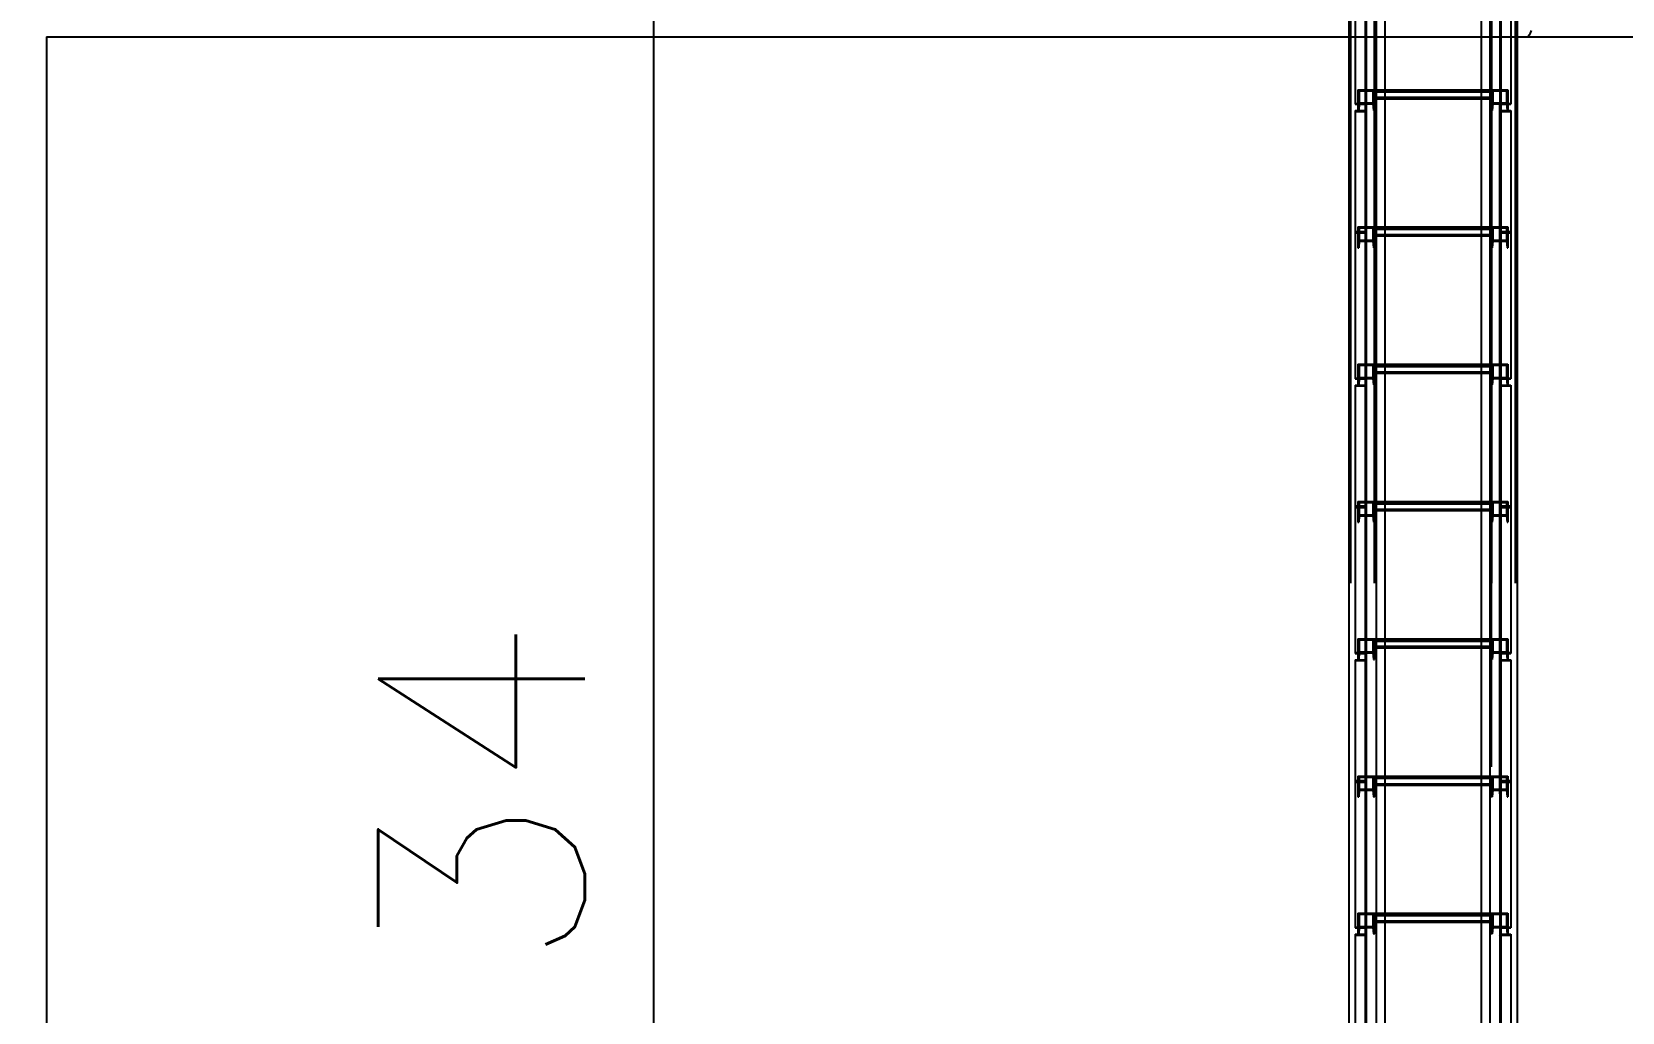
# Model space of a CAD drawing. Header units: millimetres. Extents: x 150209.93 to 150215.05, y 136675.65 to 136679.93.
# Drawn here: x 150213.9635 to 150214.1946, y 136676.9751 to 136677.1175 of the extents above; entities that cross this region are included whole.
import ezdxf

# ---------------------------------------------------------------- set-up
doc = ezdxf.new("R2010")
doc.units = ezdxf.units.MM
doc.header["$LTSCALE"] = 0.25
for name, pattern in [('XKITLINE00', [0]), ('XKITLINE02', [4, 2, -2]), ('XKITLINE03', [6, 3, -1, 1, -1])]:
    doc.linetypes.add(name, pattern=pattern)
doc.styles.add('ROMANS', font='romans.shx')
doc.dimstyles.new('MD300', dxfattribs={"dimtxt": 2.5, "dimasz": 2.5, "dimexe": 1, "dimexo": 1, "dimgap": 0.5, "dimtad": 1, "dimdec": 1, "dimlfac": 50, "dimrnd": 0.5, "dimdsep": 46, "dimtxsty": 'ROMANS', "dimcen": 1, "dimclrd": 146, "dimclre": 146, "dimclrt": 30, "dimadec": 1, "dimazin": 2, "dimtfac": 1, "dimtdec": 1, "dimtmove": 0, "dimatfit": 1, "dimfxl": 1, "dimtolj": 1, "dimtzin": 0, "dimlwd": -1, "dimlwe": -1, "dimarcsym": 0})

# ---------------------------------------------------------------- blocks, each defined once
blk = doc.blocks.new('çatıı')
at = {"color": 116, "linetype": 'XKITLINE02', "true_color": 0x136734}
for p, q in [((26132.5, 7534), (26132.5, 5889.3)), ((26133.1, 7533.5), (26133.1, 5888.5)), ((26150.3, 7533.5), (26150.3, 5888.5)), ((26150.4, 7540.3), (26150.4, 5898.6)), ((26150.8, 7534), (26150.8, 5889.3)), ((26151.2, 7540.2), (26151.2, 5898.7)), ((26151.7, 7534), (26151.7, 5888.4)), ((26234.5, 7540.2), (26234.5, 5898.7)), ((26234.9, 7534), (26234.9, 5889.3)), ((26235.4, 7540.3), (26235.4, 5898.6)), ((26235.4, 7533.5), (26235.4, 5888.5)), ((26252.7, 7533.5), (26252.7, 5888.5)), ((26253.2, 7534), (26253.2, 5889.3)), ((26254.1, 7534), (26254.1, 5930.4)), ((26136.4, 7487.6), (26136.4, 7381.2)), ((26143.6, 7487), (26143.6, 7376.4)), ((26144.4, 7487.6), (26144.4, 7376.4)), ((26241.4, 7487.6), (26241.4, 7376.4)), ((26242.2, 7487), (26242.2, 7376.4)), ((26249.4, 7487.6), (26249.4, 7381.2)), ((26227.9, 7479.9), (26227.9, 5900.2)), ((26234.1, 7478.5), (26234.1, 7430)), ((26131.7, 7470.6), (26131.7, 7430)), ((26151.7, 7470.6), (26151.7, 7430)), ((26157.9, 7470.6), (26157.9, 5900.2)), ((26254.1, 7473.8), (26254.1, 7430)), ((26157.9, 7430.3), (26157.9, 7430)), ((26227.9, 7430.3), (26227.9, 7430)), ((26138.4, 7391.7), (26138.4, 7382.2)), ((26138.4, 7391.7), (26138.4, 7386.2)), ((26138.4, 7391.7), (26150.4, 7391.7)), ((26138.4, 7386.2), (26138.4, 7376.7)), ((26138.4, 7386.2), (26139.1, 7386.2)), ((26138.4, 7382.2), (26138.4, 7376.7)), ((26138.4, 7382.2), (26150.4, 7382.2)), ((26139.4, 7391), (26139.1, 7386.2)), ((26139.1, 7386.2), (26139.1, 7376.7)), ((26139.4, 7391), (26139.4, 7381.5)), ((26139.4, 7391), (26149.3, 7391)), ((26143.6, 7382.2), (26143.6, 7288.9)), ((26143.6, 7382.2), (26144.4, 7382.2)), ((26144.4, 7382.2), (26144.4, 7288.3)), ((26149.3, 7391), (26149.3, 7381.5)), ((26149.3, 7391), (26149.7, 7386.2)), ((26149.7, 7386.2), (26149.7, 7376.7)), ((26149.7, 7386.2), (26150.4, 7386.2)), ((26150.4, 7391.7), (26150.4, 7382.2)), ((26150.4, 7391.7), (26150.4, 7386.2)), ((26150.4, 7391.7), (26157.9, 7391.7)), ((26150.4, 7391.7), (26150.4, 7385.2)), ((26150.4, 7390.9), (26235.4, 7390.9)), ((26150.4, 7390.7), (26157.9, 7390.7)), ((26150.4, 7390.1), (26235.4, 7390.1)), ((26150.4, 7386.2), (26150.4, 7376.7)), ((26150.4, 7386.2), (26235.4, 7386.2)), ((26150.4, 7386.2), (26235.4, 7386.2)), ((26150.4, 7385.3), (26235.4, 7385.3)), ((26150.4, 7385.2), (26157.9, 7385.2)), ((26150.4, 7382.2), (26150.4, 7376.7)), ((26227.9, 7391.7), (26235.4, 7391.7)), ((26227.9, 7390.7), (26235.4, 7390.7)), ((26227.9, 7385.2), (26235.4, 7385.2)), ((26235.4, 7391.7), (26235.4, 7376.7)), ((26235.4, 7391.7), (26247.4, 7391.7)), ((26235.4, 7391.7), (26235.4, 7385.2)), ((26235.4, 7386.2), (26236, 7386.2)), ((26235.4, 7382.2), (26247.4, 7382.2)), ((26236.4, 7391), (26236, 7386.2)), ((26236, 7386.2), (26236, 7376.7)), ((26236.4, 7391), (26246.3, 7391)), ((26236.4, 7391), (26236.4, 7381.5)), ((26241.4, 7382.2), (26241.4, 7375.9)), ((26241.4, 7382.2), (26242.2, 7382.2)), ((26241.4, 7382.2), (26241.4, 7288.3)), ((26242.2, 7382.2), (26242.2, 7376.6)), ((26242.2, 7382.2), (26242.2, 7288.9)), ((26246.3, 7391), (26246.7, 7386.2)), ((26246.3, 7391), (26246.3, 7381.5)), ((26246.7, 7386.2), (26247.4, 7386.2)), ((26246.7, 7386.2), (26246.7, 7376.7)), ((26247.4, 7391.7), (26247.4, 7376.7)), ((26136.4, 7381.7), (26144.4, 7381.7)), ((26136.4, 7381.2), (26143.6, 7381.2)), ((26136.4, 7376.6), (26136.4, 7288.3)), ((26136.4, 7376.6), (26143.6, 7376.6)), ((26136.4, 7375.9), (26144.4, 7375.9)), ((26138.4, 7376.7), (26139.1, 7376.7)), ((26139.4, 7381.5), (26139.1, 7376.7)), ((26139.4, 7381.5), (26149.3, 7381.5)), ((26143.6, 7376.4), (26144.4, 7376.4)), ((26149.3, 7381.5), (26149.7, 7376.7)), ((26149.7, 7376.7), (26150.4, 7376.7)), ((26235.4, 7376.7), (26236, 7376.7)), ((26236.4, 7381.5), (26236, 7376.7)), ((26236.4, 7381.5), (26246.3, 7381.5)), ((26241.4, 7381.7), (26249.4, 7381.7)), ((26241.4, 7376.4), (26242.2, 7376.4)), ((26241.4, 7375.9), (26249.4, 7375.9)), ((26242.2, 7381.2), (26249.4, 7381.2)), ((26242.2, 7376.6), (26249.4, 7376.6)), ((26246.3, 7381.5), (26246.7, 7376.7)), ((26246.7, 7376.7), (26247.4, 7376.7)), ((26249.4, 7376.6), (26249.4, 7375.9)), ((26249.4, 7376.6), (26249.4, 7288.3)), ((26138.4, 7292.1), (26138.4, 7282.5)), ((26138.4, 7292.1), (26138.4, 7286.6)), ((26138.4, 7292.1), (26150.4, 7292.1)), ((26139.4, 7291.4), (26139.1, 7286.6)), ((26139.4, 7291.4), (26139.4, 7281.8)), ((26139.4, 7291.4), (26149.3, 7291.4)), ((26143.6, 7294.6), (26144.4, 7294.6)), ((26143.6, 7294.6), (26143.6, 7288.9)), ((26144.4, 7294.6), (26144.4, 7288.3)), ((26149.3, 7291.4), (26149.3, 7281.8)), ((26149.3, 7291.4), (26149.7, 7286.6)), ((26150.4, 7292.1), (26150.4, 7282.5)), ((26150.4, 7292.1), (26150.4, 7286.6)), ((26150.4, 7292.1), (26157.9, 7292.1)), ((26150.4, 7292.1), (26150.4, 7285.6)), ((26150.4, 7291.3), (26235.4, 7291.3)), ((26150.4, 7291), (26157.9, 7291)), ((26150.4, 7290.4), (26235.4, 7290.4)), ((26227.9, 7292.1), (26235.4, 7292.1)), ((26227.9, 7291), (26235.4, 7291)), ((26235.4, 7292.1), (26235.4, 7286.6)), ((26235.4, 7292.1), (26247.4, 7292.1)), ((26235.4, 7292.1), (26235.4, 7277)), ((26235.4, 7292.1), (26235.4, 7285.6)), ((26236.4, 7291.4), (26236, 7286.6)), ((26236.4, 7291.4), (26246.3, 7291.4)), ((26236.4, 7291.4), (26236.4, 7281.8)), ((26241.4, 7294.6), (26242.2, 7294.6)), ((26246.3, 7291.4), (26246.7, 7286.6)), ((26246.3, 7291.4), (26246.3, 7281.8)), ((26247.4, 7292.1), (26247.4, 7286.6)), ((26247.4, 7292.1), (26247.4, 7277)), ((26136.4, 7288.9), (26143.6, 7288.9)), ((26136.4, 7288.9), (26136.4, 7288.3)), ((26136.4, 7288.3), (26136.4, 7181.9)), ((26136.4, 7288.3), (26144.4, 7288.3)), ((26136.4, 7288.3), (26144.4, 7288.3)), ((26136.4, 7287.8), (26143.6, 7287.8)), ((26138.4, 7286.6), (26138.4, 7277)), ((26138.4, 7286.6), (26139.1, 7286.6)), ((26138.4, 7282.5), (26138.4, 7277)), ((26138.4, 7282.5), (26150.4, 7282.5)), ((26139.1, 7286.6), (26139.1, 7277)), ((26139.4, 7281.8), (26139.1, 7277)), ((26139.4, 7281.8), (26149.3, 7281.8)), ((26143.6, 7287.8), (26143.6, 7177.1)), ((26143.6, 7283), (26144.4, 7283)), ((26144.4, 7288.3), (26144.4, 7177.1)), ((26149.3, 7281.8), (26149.7, 7277)), ((26149.7, 7286.6), (26149.7, 7277)), ((26149.7, 7286.6), (26150.4, 7286.6)), ((26150.4, 7286.6), (26150.4, 7277)), ((26150.4, 7286.6), (26235.4, 7286.6)), ((26150.4, 7286.5), (26235.4, 7286.5)), ((26150.4, 7285.6), (26235.4, 7285.6)), ((26150.4, 7285.6), (26157.9, 7285.6)), ((26150.4, 7282.5), (26150.4, 7277)), ((26227.9, 7285.6), (26235.4, 7285.6)), ((26235.4, 7286.6), (26236, 7286.6)), ((26235.4, 7282.5), (26247.4, 7282.5)), ((26236, 7286.6), (26236, 7277)), ((26236.4, 7281.8), (26236, 7277)), ((26236.4, 7281.8), (26246.3, 7281.8)), ((26241.4, 7288.3), (26241.4, 7177.1)), ((26241.4, 7288.3), (26249.4, 7288.3)), ((26241.4, 7288.3), (26249.4, 7288.3)), ((26241.4, 7283), (26242.2, 7283)), ((26241.4, 7282.5), (26241.4, 7182.4)), ((26242.2, 7288.9), (26249.4, 7288.9)), ((26242.2, 7287.8), (26242.2, 7281.8)), ((26242.2, 7287.8), (26249.4, 7287.8)), ((26242.2, 7287.8), (26242.2, 7177.1)), ((26246.3, 7281.8), (26246.7, 7277)), ((26246.7, 7286.6), (26247.4, 7286.6)), ((26246.7, 7286.6), (26246.7, 7277)), ((26249.4, 7288.3), (26249.4, 7287.8)), ((26249.4, 7288.3), (26249.4, 7181.9)), ((26138.4, 7277), (26139.1, 7277)), ((26149.7, 7277), (26150.4, 7277)), ((26235.4, 7277), (26236, 7277)), ((26246.7, 7277), (26247.4, 7277)), ((26138.4, 7192.4), (26138.4, 7182.9)), ((26138.4, 7192.4), (26138.4, 7186.9)), ((26138.4, 7192.4), (26150.4, 7192.4)), ((26138.4, 7186.9), (26138.4, 7177.4)), ((26138.4, 7186.9), (26139.1, 7186.9)), ((26139.4, 7191.7), (26139.1, 7186.9)), ((26139.1, 7186.9), (26139.1, 7177.4)), ((26139.4, 7191.7), (26139.4, 7182.2)), ((26139.4, 7191.7), (26149.3, 7191.7)), ((26149.3, 7191.7), (26149.3, 7182.2)), ((26149.3, 7191.7), (26149.7, 7186.9)), ((26149.7, 7186.9), (26149.7, 7177.4)), ((26149.7, 7186.9), (26150.4, 7186.9)), ((26150.4, 7192.4), (26150.4, 7182.9)), ((26150.4, 7192.4), (26150.4, 7186.9)), ((26150.4, 7192.4), (26157.9, 7192.4)), ((26150.4, 7192.4), (26150.4, 7185.9)), ((26150.4, 7191.6), (26235.4, 7191.6)), ((26150.4, 7191.4), (26157.9, 7191.4)), ((26150.4, 7190.8), (26235.4, 7190.8)), ((26150.4, 7186.9), (26150.4, 7177.4)), ((26150.4, 7186.9), (26235.4, 7186.9)), ((26150.4, 7186.9), (26235.4, 7186.9)), ((26150.4, 7186), (26235.4, 7186)), ((26150.4, 7185.9), (26157.9, 7185.9)), ((26227.9, 7192.4), (26235.4, 7192.4)), ((26227.9, 7191.4), (26235.4, 7191.4)), ((26227.9, 7185.9), (26235.4, 7185.9)), ((26235.4, 7192.4), (26235.4, 7185.9)), ((26235.4, 7192.4), (26235.4, 7186.9)), ((26235.4, 7192.4), (26247.4, 7192.4)), ((26235.4, 7192.4), (26235.4, 7182.9)), ((26235.4, 7186.9), (26236, 7186.9)), ((26235.4, 7186.9), (26235.4, 7177.4)), ((26236.4, 7191.7), (26236, 7186.9)), ((26236, 7186.9), (26236, 7177.4)), ((26236.4, 7191.7), (26246.3, 7191.7)), ((26236.4, 7191.7), (26236.4, 7182.2)), ((26246.3, 7191.7), (26246.7, 7186.9)), ((26246.3, 7191.7), (26246.3, 7182.2)), ((26246.7, 7186.9), (26247.4, 7186.9)), ((26246.7, 7186.9), (26246.7, 7177.4)), ((26247.4, 7192.4), (26247.4, 7186.9)), ((26247.4, 7192.4), (26247.4, 7182.4)), ((26247.4, 7186.9), (26247.4, 7177.4)), ((26136.4, 7182.4), (26136.4, 7181.9)), ((26136.4, 7182.4), (26144.4, 7182.4)), ((26136.4, 7181.9), (26143.6, 7181.9)), ((26136.4, 7177.3), (26136.4, 7089)), ((26136.4, 7177.3), (26143.6, 7177.3)), ((26136.4, 7176.7), (26144.4, 7176.7)), ((26138.4, 7182.9), (26138.4, 7177.4)), ((26138.4, 7182.9), (26150.4, 7182.9)), ((26138.4, 7177.4), (26139.1, 7177.4)), ((26139.4, 7182.2), (26139.1, 7177.4)), ((26139.4, 7182.2), (26149.3, 7182.2)), ((26143.6, 7182.9), (26143.6, 7089.7)), ((26143.6, 7182.9), (26144.4, 7182.9)), ((26143.6, 7181.9), (26143.6, 7177.1)), ((26143.6, 7177.1), (26144.4, 7177.1)), ((26144.4, 7182.9), (26144.4, 7089)), ((26144.4, 7182.4), (26144.4, 7177.1)), ((26149.3, 7182.2), (26149.7, 7177.4)), ((26149.7, 7177.4), (26150.4, 7177.4)), ((26150.4, 7182.9), (26150.4, 7177.4)), ((26235.4, 7182.9), (26235.4, 7177.4)), ((26235.4, 7182.9), (26247.4, 7182.9)), ((26235.4, 7177.4), (26236, 7177.4)), ((26236.4, 7182.2), (26236, 7177.4)), ((26236.4, 7182.2), (26246.3, 7182.2)), ((26241.4, 7182.9), (26241.4, 7176.7)), ((26241.4, 7182.9), (26242.2, 7182.9)), ((26241.4, 7182.9), (26241.4, 7089)), ((26241.4, 7182.4), (26249.4, 7182.4)), ((26241.4, 7177.1), (26242.2, 7177.1)), ((26241.4, 7176.7), (26249.4, 7176.7)), ((26242.2, 7182.9), (26242.2, 7177.3)), ((26242.2, 7182.9), (26242.2, 7089.7)), ((26242.2, 7181.9), (26249.4, 7181.9)), ((26242.2, 7177.3), (26249.4, 7177.3)), ((26246.3, 7182.2), (26246.7, 7177.4)), ((26246.7, 7177.4), (26247.4, 7177.4)), ((26247.4, 7182.4), (26247.4, 7177.4)), ((26249.4, 7177.3), (26249.4, 7176.7)), ((26249.4, 7177.3), (26249.4, 7089)), ((26143.6, 7095.3), (26144.4, 7095.3)), ((26143.6, 7095.3), (26143.6, 7089.7)), ((26144.4, 7095.3), (26144.4, 7089)), ((26241.4, 7095.3), (26242.2, 7095.3)), ((26136.4, 7089.7), (26143.6, 7089.7)), ((26136.4, 7089.7), (26136.4, 7089)), ((26136.4, 7089), (26144.4, 7089)), ((26136.4, 7089), (26136.4, 6982.6)), ((26136.4, 7089), (26144.4, 7089)), ((26136.4, 7088.5), (26143.6, 7088.5)), ((26138.4, 7092.8), (26138.4, 7083.2)), ((26138.4, 7092.8), (26138.4, 7087.3)), ((26138.4, 7092.8), (26150.4, 7092.8)), ((26138.4, 7087.3), (26138.4, 7077.8)), ((26138.4, 7087.3), (26139.1, 7087.3)), ((26138.4, 7083.2), (26138.4, 7077.8)), ((26138.4, 7083.2), (26150.4, 7083.2)), ((26139.4, 7092.1), (26139.1, 7087.3)), ((26139.1, 7087.3), (26139.1, 7077.8)), ((26139.4, 7082.5), (26139.1, 7077.8)), ((26139.4, 7092.1), (26139.4, 7082.5)), ((26139.4, 7092.1), (26149.3, 7092.1)), ((26139.4, 7082.5), (26149.3, 7082.5)), ((26143.6, 7088.5), (26143.6, 6977.9)), ((26143.6, 7083.7), (26144.4, 7083.7)), ((26144.4, 7089), (26144.4, 6977.9)), ((26149.3, 7092.1), (26149.3, 7082.5)), ((26149.3, 7092.1), (26149.7, 7087.3)), ((26149.3, 7082.5), (26149.7, 7077.8)), ((26149.7, 7087.3), (26149.7, 7077.8)), ((26149.7, 7087.3), (26150.4, 7087.3)), ((26150.4, 7092.8), (26150.4, 7083.2)), ((26150.4, 7092.8), (26150.4, 7087.3)), ((26150.4, 7092.8), (26157.9, 7092.8)), ((26150.4, 7092.8), (26150.4, 7086.3)), ((26150.4, 7092), (26235.4, 7092)), ((26150.4, 7091.8), (26157.9, 7091.8)), ((26150.4, 7091.2), (26235.4, 7091.2)), ((26150.4, 7087.3), (26150.4, 7077.8)), ((26150.4, 7087.3), (26235.4, 7087.3)), ((26150.4, 7087.3), (26235.4, 7087.3)), ((26150.4, 7086.3), (26235.4, 7086.3)), ((26150.4, 7086.3), (26157.9, 7086.3)), ((26150.4, 7083.2), (26150.4, 7077.8)), ((26227.9, 7092.8), (26235.4, 7092.8)), ((26227.9, 7091.8), (26235.4, 7091.8)), ((26227.9, 7086.3), (26235.4, 7086.3)), ((26235.4, 7092.8), (26235.4, 7086.3)), ((26235.4, 7092.8), (26235.4, 7077.8)), ((26235.4, 7092.8), (26247.4, 7092.8)), ((26235.4, 7087.3), (26236, 7087.3)), ((26235.4, 7083.2), (26247.4, 7083.2)), ((26236.4, 7092.1), (26236, 7087.3)), ((26236, 7087.3), (26236, 7077.8)), ((26236.4, 7082.5), (26236, 7077.8)), ((26236.4, 7092.1), (26246.3, 7092.1)), ((26236.4, 7092.1), (26236.4, 7082.5)), ((26236.4, 7082.5), (26246.3, 7082.5)), ((26241.4, 7089), (26241.4, 6977.9)), ((26241.4, 7089), (26249.4, 7089)), ((26241.4, 7089), (26249.4, 7089)), ((26241.4, 7083.7), (26242.2, 7083.7)), ((26241.4, 7083.2), (26241.4, 6983.2)), ((26242.2, 7089.7), (26249.4, 7089.7)), ((26242.2, 7088.5), (26242.2, 7082.5)), ((26242.2, 7088.5), (26249.4, 7088.5)), ((26242.2, 7088.5), (26242.2, 6977.9)), ((26246.3, 7092.1), (26246.7, 7087.3)), ((26246.3, 7092.1), (26246.3, 7082.5)), ((26246.3, 7082.5), (26246.7, 7077.8)), ((26246.7, 7087.3), (26247.4, 7087.3)), ((26246.7, 7087.3), (26246.7, 7077.8)), ((26247.4, 7092.8), (26247.4, 7077.8)), ((26249.4, 7089), (26249.4, 7088.5)), ((26249.4, 7089), (26249.4, 6982.6)), ((26138.4, 7077.8), (26139.1, 7077.8)), ((26149.7, 7077.8), (26150.4, 7077.8)), ((26235.4, 7077.8), (26236, 7077.8)), ((26246.7, 7077.8), (26247.4, 7077.8)), ((26138.4, 6993.2), (26138.4, 6983.6)), ((26138.4, 6993.2), (26138.4, 6987.7)), ((26138.4, 6993.2), (26150.4, 6993.2)), ((26139.4, 6992.5), (26139.1, 6987.7)), ((26139.4, 6992.5), (26139.4, 6982.9)), ((26139.4, 6992.5), (26149.3, 6992.5)), ((26149.3, 6992.5), (26149.3, 6982.9)), ((26149.3, 6992.5), (26149.7, 6987.7)), ((26150.4, 6993.2), (26150.4, 6983.6)), ((26150.4, 6993.2), (26150.4, 6987.7)), ((26150.4, 6993.2), (26157.9, 6993.2)), ((26150.4, 6993.2), (26150.4, 6986.7)), ((26150.4, 6992.4), (26235.4, 6992.4)), ((26150.4, 6992.1), (26157.9, 6992.1)), ((26150.4, 6991.5), (26235.4, 6991.5)), ((26227.9, 6993.2), (26235.4, 6993.2)), ((26227.9, 6992.1), (26235.4, 6992.1)), ((26235.4, 6993.2), (26235.4, 6987.7)), ((26235.4, 6993.2), (26247.4, 6993.2)), ((26235.4, 6993.2), (26235.4, 6983.6)), ((26235.4, 6993.2), (26235.4, 6986.7)), ((26236.4, 6992.5), (26236, 6987.7)), ((26236.4, 6992.5), (26246.3, 6992.5)), ((26236.4, 6992.5), (26236.4, 6982.9)), ((26246.3, 6992.5), (26246.7, 6987.7)), ((26246.3, 6992.5), (26246.3, 6982.9)), ((26247.4, 6993.2), (26247.4, 6987.7)), ((26247.4, 6993.2), (26247.4, 6983.2)), ((26136.4, 6983.2), (26144.4, 6983.2)), ((26136.4, 6982.6), (26143.6, 6982.6)), ((26136.4, 6978), (26136.4, 6889.8)), ((26136.4, 6978), (26143.6, 6978)), ((26138.4, 6987.7), (26138.4, 6978.1)), ((26138.4, 6987.7), (26139.1, 6987.7)), ((26138.4, 6983.6), (26138.4, 6978.1)), ((26138.4, 6983.6), (26150.4, 6983.6)), ((26138.4, 6978.1), (26139.1, 6978.1)), ((26139.1, 6987.7), (26139.1, 6978.1)), ((26139.4, 6982.9), (26139.1, 6978.1)), ((26139.4, 6982.9), (26149.3, 6982.9)), ((26143.6, 6983.7), (26143.6, 6890.4)), ((26143.6, 6983.7), (26144.4, 6983.7)), ((26143.6, 6977.9), (26144.4, 6977.9)), ((26144.4, 6983.7), (26144.4, 6889.8)), ((26149.3, 6982.9), (26149.7, 6978.1)), ((26149.7, 6987.7), (26149.7, 6978.1)), ((26149.7, 6987.7), (26150.4, 6987.7)), ((26149.7, 6978.1), (26150.4, 6978.1)), ((26150.4, 6987.7), (26150.4, 6978.1)), ((26150.4, 6987.7), (26235.4, 6987.7)), ((26150.4, 6987.6), (26235.4, 6987.6)), ((26150.4, 6986.7), (26235.4, 6986.7)), ((26150.4, 6986.7), (26157.9, 6986.7)), ((26150.4, 6983.6), (26150.4, 6978.1)), ((26227.9, 6986.7), (26235.4, 6986.7)), ((26235.4, 6987.7), (26236, 6987.7)), ((26235.4, 6987.7), (26235.4, 6978.1)), ((26235.4, 6983.6), (26235.4, 6978.1)), ((26235.4, 6983.6), (26247.4, 6983.6)), ((26235.4, 6978.1), (26236, 6978.1)), ((26236, 6987.7), (26236, 6978.1)), ((26236.4, 6982.9), (26236, 6978.1)), ((26236.4, 6982.9), (26246.3, 6982.9)), ((26241.4, 6983.7), (26241.4, 6977.4)), ((26241.4, 6983.7), (26242.2, 6983.7)), ((26241.4, 6983.7), (26241.4, 6889.8)), ((26241.4, 6983.2), (26249.4, 6983.2)), ((26241.4, 6977.9), (26242.2, 6977.9)), ((26242.2, 6983.7), (26242.2, 6978)), ((26242.2, 6983.7), (26242.2, 6890.4)), ((26242.2, 6982.6), (26249.4, 6982.6)), ((26242.2, 6978), (26249.4, 6978)), ((26246.3, 6982.9), (26246.7, 6978.1)), ((26246.7, 6987.7), (26247.4, 6987.7)), ((26246.7, 6987.7), (26246.7, 6978.1)), ((26246.7, 6978.1), (26247.4, 6978.1)), ((26247.4, 6987.7), (26247.4, 6978.1)), ((26247.4, 6983.2), (26247.4, 6978.1)), ((26249.4, 6978), (26249.4, 6977.4)), ((26249.4, 6978), (26249.4, 6889.8)), ((26136.4, 6977.4), (26144.4, 6977.4)), ((26241.4, 6977.4), (26249.4, 6977.4)), ((26136.4, 6890.4), (26143.6, 6890.4)), ((26136.4, 6890.4), (26136.4, 6889.8)), ((26136.4, 6889.8), (26144.4, 6889.8)), ((26136.4, 6889.8), (26136.4, 6783.4)), ((26136.4, 6889.8), (26144.4, 6889.8)), ((26136.4, 6889.2), (26143.6, 6889.2)), ((26138.4, 6893.5), (26138.4, 6884)), ((26138.4, 6893.5), (26138.4, 6888)), ((26138.4, 6893.5), (26150.4, 6893.5)), ((26138.4, 6888), (26138.4, 6878.5)), ((26138.4, 6888), (26139.1, 6888)), ((26139.4, 6892.8), (26139.1, 6888)), ((26139.1, 6888), (26139.1, 6878.5)), ((26139.4, 6892.8), (26139.4, 6883.3)), ((26139.4, 6892.8), (26149.3, 6892.8)), ((26143.6, 6896), (26144.4, 6896)), ((26143.6, 6896), (26143.6, 6890.4)), ((26143.6, 6889.2), (26143.6, 6778.6)), ((26144.4, 6896), (26144.4, 6889.8)), ((26144.4, 6889.8), (26144.4, 6778.6)), ((26149.3, 6892.8), (26149.3, 6883.3)), ((26149.3, 6892.8), (26149.7, 6888)), ((26149.7, 6888), (26149.7, 6878.5)), ((26149.7, 6888), (26150.4, 6888)), ((26150.4, 6893.5), (26150.4, 6884)), ((26150.4, 6893.5), (26150.4, 6888)), ((26150.4, 6893.5), (26157.9, 6893.5)), ((26150.4, 6893.5), (26150.4, 6887)), ((26150.4, 6892.7), (26235.4, 6892.7)), ((26150.4, 6892.5), (26157.9, 6892.5)), ((26150.4, 6891.9), (26235.4, 6891.9)), ((26150.4, 6888), (26150.4, 6878.5)), ((26150.4, 6888), (26235.4, 6888)), ((26150.4, 6888), (26235.4, 6888)), ((26150.4, 6887.1), (26235.4, 6887.1)), ((26150.4, 6887), (26157.9, 6887)), ((26227.9, 6893.5), (26235.4, 6893.5)), ((26227.9, 6892.5), (26235.4, 6892.5)), ((26227.9, 6887), (26235.4, 6887)), ((26235.4, 6893.5), (26235.4, 6878.5)), ((26235.4, 6893.5), (26247.4, 6893.5)), ((26235.4, 6893.5), (26235.4, 6887)), ((26235.4, 6888), (26236, 6888)), ((26236.4, 6892.8), (26236, 6888)), ((26236, 6888), (26236, 6878.5)), ((26236.4, 6892.8), (26246.3, 6892.8)), ((26236.4, 6892.8), (26236.4, 6883.3)), ((26241.4, 6896), (26242.2, 6896)), ((26241.4, 6889.8), (26249.4, 6889.8)), ((26241.4, 6889.8), (26241.4, 6778.6)), ((26241.4, 6889.8), (26249.4, 6889.8)), ((26242.2, 6890.4), (26249.4, 6890.4)), ((26242.2, 6889.2), (26242.2, 6883.3)), ((26242.2, 6889.2), (26249.4, 6889.2)), ((26242.2, 6889.2), (26242.2, 6778.6)), ((26246.3, 6892.8), (26246.7, 6888)), ((26246.3, 6892.8), (26246.3, 6883.3)), ((26246.7, 6888), (26247.4, 6888)), ((26246.7, 6888), (26246.7, 6878.5)), ((26247.4, 6893.5), (26247.4, 6878.5)), ((26249.4, 6889.8), (26249.4, 6889.2)), ((26249.4, 6889.8), (26249.4, 6783.4)), ((26138.4, 6884), (26138.4, 6878.5)), ((26138.4, 6884), (26150.4, 6884)), ((26138.4, 6878.5), (26139.1, 6878.5)), ((26139.4, 6883.3), (26139.1, 6878.5)), ((26139.4, 6883.3), (26149.3, 6883.3)), ((26143.6, 6884.4), (26144.4, 6884.4)), ((26149.3, 6883.3), (26149.7, 6878.5)), ((26149.7, 6878.5), (26150.4, 6878.5)), ((26150.4, 6884), (26150.4, 6878.5)), ((26235.4, 6884), (26247.4, 6884)), ((26235.4, 6878.5), (26236, 6878.5)), ((26236.4, 6883.3), (26236, 6878.5)), ((26236.4, 6883.3), (26246.3, 6883.3)), ((26241.4, 6884.4), (26242.2, 6884.4)), ((26241.4, 6884), (26241.4, 6783.9)), ((26246.3, 6883.3), (26246.7, 6878.5)), ((26246.7, 6878.5), (26247.4, 6878.5)), ((26138.4, 6793.9), (26138.4, 6784.3)), ((26138.4, 6793.9), (26138.4, 6788.4)), ((26138.4, 6793.9), (26150.4, 6793.9)), ((26139.4, 6793.2), (26139.1, 6788.4)), ((26139.4, 6793.2), (26139.4, 6783.6)), ((26139.4, 6793.2), (26149.3, 6793.2)), ((26149.3, 6793.2), (26149.3, 6783.6)), ((26149.3, 6793.2), (26149.7, 6788.4)), ((26150.4, 6793.9), (26157.9, 6793.9)), ((26150.4, 6793.9), (26150.4, 6787.4)), ((26150.4, 6793.9), (26150.4, 6784.3)), ((26150.4, 6793.9), (26150.4, 6788.4)), ((26150.4, 6793.1), (26235.4, 6793.1)), ((26150.4, 6792.9), (26157.9, 6792.9)), ((26227.9, 6793.9), (26235.4, 6793.9)), ((26227.9, 6792.9), (26235.4, 6792.9)), ((26235.4, 6793.9), (26235.4, 6788.4)), ((26235.4, 6793.9), (26247.4, 6793.9)), ((26235.4, 6793.9), (26235.4, 6784.3)), ((26235.4, 6793.9), (26235.4, 6787.4)), ((26236.4, 6793.2), (26236, 6788.4)), ((26236.4, 6793.2), (26246.3, 6793.2)), ((26236.4, 6793.2), (26236.4, 6783.6)), ((26246.3, 6793.2), (26246.7, 6788.4)), ((26246.3, 6793.2), (26246.3, 6783.6)), ((26247.4, 6793.9), (26247.4, 6788.4)), ((26247.4, 6793.9), (26247.4, 6783.9)), ((26136.4, 6783.9), (26136.4, 6783.4)), ((26136.4, 6783.9), (26144.4, 6783.9)), ((26136.4, 6783.4), (26143.6, 6783.4)), ((26138.4, 6788.4), (26138.4, 6778.9)), ((26138.4, 6788.4), (26139.1, 6788.4)), ((26138.4, 6784.3), (26138.4, 6778.9)), ((26138.4, 6784.3), (26150.4, 6784.3)), ((26139.1, 6788.4), (26139.1, 6778.9)), ((26139.4, 6783.6), (26139.1, 6778.9)), ((26139.4, 6783.6), (26149.3, 6783.6)), ((26143.6, 6784.4), (26143.6, 6691.1)), ((26143.6, 6784.4), (26144.4, 6784.4)), ((26143.6, 6783.4), (26143.6, 6778.6)), ((26144.4, 6784.4), (26144.4, 6690.5)), ((26144.4, 6783.9), (26144.4, 6778.6)), ((26149.3, 6783.6), (26149.7, 6778.9)), ((26149.7, 6788.4), (26149.7, 6778.9)), ((26149.7, 6788.4), (26150.4, 6788.4)), ((26150.4, 6792.3), (26235.4, 6792.3)), ((26150.4, 6788.4), (26235.4, 6788.4)), ((26150.4, 6788.4), (26150.4, 6778.9)), ((26150.4, 6788.3), (26235.4, 6788.3)), ((26150.4, 6787.4), (26235.4, 6787.4)), ((26150.4, 6787.4), (26157.9, 6787.4)), ((26150.4, 6784.3), (26150.4, 6778.9)), ((26227.9, 6787.4), (26235.4, 6787.4)), ((26235.4, 6788.4), (26236, 6788.4)), ((26235.4, 6788.4), (26235.4, 6778.9)), ((26235.4, 6784.3), (26235.4, 6778.9)), ((26235.4, 6784.3), (26247.4, 6784.3)), ((26236, 6788.4), (26236, 6778.9)), ((26236.4, 6783.6), (26236, 6778.9)), ((26236.4, 6783.6), (26246.3, 6783.6)), ((26241.4, 6784.4), (26241.4, 6778.1)), ((26241.4, 6784.4), (26242.2, 6784.4)), ((26241.4, 6784.4), (26241.4, 6690.5)), ((26241.4, 6783.9), (26249.4, 6783.9)), ((26242.2, 6784.4), (26242.2, 6778.7)), ((26242.2, 6784.4), (26242.2, 6691.1)), ((26242.2, 6783.4), (26249.4, 6783.4)), ((26246.3, 6783.6), (26246.7, 6778.9)), ((26246.7, 6788.4), (26247.4, 6788.4)), ((26246.7, 6788.4), (26246.7, 6778.9)), ((26247.4, 6788.4), (26247.4, 6778.9)), ((26247.4, 6783.9), (26247.4, 6778.9)), ((26136.4, 6778.7), (26136.4, 6690.5)), ((26136.4, 6778.7), (26143.6, 6778.7)), ((26136.4, 6778.1), (26144.4, 6778.1)), ((26138.4, 6778.9), (26139.1, 6778.9)), ((26143.6, 6778.6), (26144.4, 6778.6)), ((26149.7, 6778.9), (26150.4, 6778.9)), ((26235.4, 6778.9), (26236, 6778.9)), ((26241.4, 6778.6), (26242.2, 6778.6)), ((26241.4, 6778.1), (26249.4, 6778.1)), ((26242.2, 6778.7), (26249.4, 6778.7)), ((26246.7, 6778.9), (26247.4, 6778.9)), ((26249.4, 6778.7), (26249.4, 6778.1)), ((26249.4, 6778.7), (26249.4, 6690.5))]:
    blk.add_line(p, q, dxfattribs=at)
at = {"color": 1, "linetype": 'XKITLINE03'}
for p, q in [((26144.4, 5880.8), (26144.4, 7537.7)), ((26150.4, 7540.3), (26150.4, 5900.3)), ((26235.4, 5900.3), (26235.4, 7540.3)), ((26241.4, 5880.8), (26241.4, 7537.7)), ((26144.4, 7381.7), (26144.4, 7487.6)), ((26241.4, 7487.6), (26241.4, 7381.7)), ((26150.4, 7382.2), (26150.4, 7391.7)), ((26235.4, 7390.7), (26150.4, 7390.7)), ((26235.4, 7391.7), (26235.4, 7382.2)), ((26144.4, 7288.3), (26144.4, 7375.9)), ((26241.4, 7375.9), (26241.4, 7288.3)), ((26150.4, 7282.5), (26150.4, 7292.1)), ((26235.4, 7291), (26150.4, 7291)), ((26235.4, 7292.1), (26235.4, 7282.5)), ((26144.4, 7182.4), (26144.4, 7288.3)), ((26241.4, 7288.3), (26241.4, 7182.4)), ((26150.4, 7182.9), (26150.4, 7192.4)), ((26235.4, 7191.4), (26150.4, 7191.4)), ((26235.4, 7192.4), (26235.4, 7182.9)), ((26144.4, 7089), (26144.4, 7176.7)), ((26241.4, 7176.7), (26241.4, 7089)), ((26144.4, 6983.2), (26144.4, 7089)), ((26150.4, 7083.2), (26150.4, 7092.8)), ((26235.4, 7091.8), (26150.4, 7091.8)), ((26235.4, 7092.8), (26235.4, 7083.2)), ((26241.4, 7089), (26241.4, 6983.2)), ((26150.4, 6983.6), (26150.4, 6993.2)), ((26235.4, 6992.1), (26150.4, 6992.1)), ((26235.4, 6993.2), (26235.4, 6983.6)), ((26144.4, 6889.8), (26144.4, 6977.4)), ((26241.4, 6977.4), (26241.4, 6889.8)), ((26144.4, 6783.9), (26144.4, 6889.8)), ((26150.4, 6884), (26150.4, 6893.5)), ((26235.4, 6892.5), (26150.4, 6892.5)), ((26235.4, 6893.5), (26235.4, 6884)), ((26241.4, 6889.8), (26241.4, 6783.9)), ((26150.4, 6784.3), (26150.4, 6793.9)), ((26235.4, 6792.9), (26150.4, 6792.9)), ((26235.4, 6793.9), (26235.4, 6784.3)), ((26144.4, 6690.5), (26144.4, 6778.1)), ((26241.4, 6778.1), (26241.4, 6690.5))]:
    blk.add_line(p, q, dxfattribs=at)
at = {"color": 8, "linetype": 'XKITLINE00'}
for p, q in [((25185.8, 7430.1), (25185.8, 6010)), ((25185.8, 7430), (26261.4, 7430)), ((26261.4, 7430), (26262.1, 7430.3)), ((26261.4, 7430), (26262.1, 7430.3)), ((26261.4, 7430), (27695.3, 7430)), ((26262.9, 7431.2), (26262.1, 7430.3)), ((26262.9, 7431.2), (26262.1, 7430.3)), ((26263.6, 7432.7), (26262.9, 7431.2)), ((26263.6, 7432.7), (26262.9, 7431.2)), ((26264.2, 7434.7), (26263.6, 7432.7))]:
    blk.add_line(p, q, dxfattribs=at)
at = {"color": 7, "linetype": 'XKITLINE00'}
for p, q in [((26131.7, 7430), (26131.7, 6010.6)), ((26151.7, 7430), (26151.7, 6010.6)), ((26157.9, 7430), (26157.9, 6010.6)), ((26227.9, 7430), (26227.9, 6010.6)), ((26234.1, 7430), (26234.1, 6010.6)), ((26254.1, 7430), (26254.1, 6010.6)), ((26157.9, 7391.7), (26227.9, 7391.7)), ((26157.9, 7390.7), (26227.9, 7390.7)), ((26157.9, 7385.2), (26227.9, 7385.2)), ((26157.9, 7292.1), (26227.9, 7292.1)), ((26157.9, 7291), (26227.9, 7291)), ((26157.9, 7285.6), (26227.9, 7285.6)), ((26157.9, 7192.4), (26227.9, 7192.4)), ((26157.9, 7191.4), (26227.9, 7191.4)), ((26157.9, 7185.9), (26227.9, 7185.9)), ((26157.9, 7092.8), (26227.9, 7092.8)), ((26157.9, 7091.8), (26227.9, 7091.8)), ((26157.9, 7086.3), (26227.9, 7086.3)), ((26157.9, 6993.2), (26227.9, 6993.2)), ((26157.9, 6992.1), (26227.9, 6992.1)), ((26157.9, 6986.7), (26227.9, 6986.7)), ((26157.9, 6893.5), (26227.9, 6893.5)), ((26157.9, 6892.5), (26227.9, 6892.5)), ((26157.9, 6887), (26227.9, 6887)), ((26157.9, 6793.9), (26227.9, 6793.9)), ((26157.9, 6792.9), (26227.9, 6792.9)), ((26157.9, 6787.4), (26227.9, 6787.4))]:
    blk.add_line(p, q, dxfattribs=at)
at = {"color": 1, "linetype": 'XKITLINE00'}
for centre in [(26150.4, 7391.7), (26150.4, 7390.7), (26150.4, 7382.2), (26235.4, 7391.7), (26235.4, 7390.7), (26235.4, 7382.2), (26144.4, 7381.7), (26144.4, 7375.9), (26241.4, 7381.7), (26241.4, 7375.9), (26150.4, 7292.1), (26150.4, 7291), (26235.4, 7292.1), (26235.4, 7291), (26144.4, 7288.3), (26144.4, 7288.3), (26150.4, 7282.5), (26235.4, 7282.5), (26241.4, 7288.3), (26241.4, 7288.3), (26150.4, 7192.4), (26150.4, 7191.4), (26235.4, 7192.4), (26235.4, 7191.4), (26144.4, 7182.4), (26144.4, 7176.7), (26150.4, 7182.9), (26235.4, 7182.9), (26241.4, 7182.4), (26241.4, 7176.7), (26144.4, 7089), (26144.4, 7089), (26150.4, 7092.8), (26150.4, 7091.8), (26150.4, 7083.2), (26235.4, 7092.8), (26235.4, 7091.8), (26235.4, 7083.2), (26241.4, 7089), (26241.4, 7089), (26150.4, 6993.2), (26150.4, 6992.1), (26235.4, 6993.2), (26235.4, 6992.1), (26144.4, 6983.2), (26150.4, 6983.6), (26235.4, 6983.6), (26241.4, 6983.2), (26144.4, 6977.4), (26241.4, 6977.4), (26144.4, 6889.8), (26144.4, 6889.8), (26150.4, 6893.5), (26150.4, 6892.5), (26235.4, 6893.5), (26235.4, 6892.5), (26241.4, 6889.8), (26241.4, 6889.8), (26150.4, 6884), (26235.4, 6884), (26150.4, 6793.9), (26150.4, 6792.9), (26235.4, 6793.9), (26235.4, 6792.9), (26144.4, 6783.9), (26150.4, 6784.3), (26235.4, 6784.3), (26241.4, 6783.9), (26144.4, 6778.1), (26241.4, 6778.1)]:
    blk.add_circle(centre, 0.05, dxfattribs=at)
blk = doc.blocks.new('*D9')
at = {"color": 146, "transparency": 16777216}
for p, q in [((150214.91743, 136677.34684), (150215.05387, 136677.34684)), ((150214.05387, 136677.31684), (150214.05387, 136676.69678)), ((150214.91743, 136676.66678), (150215.05387, 136676.66678))]:
    blk.add_line(p, q, dxfattribs=at)
for points in [[(150214.04887, 136677.31684), (150214.05887, 136677.31684), (150214.05387, 136677.34684)], [(150214.04887, 136676.69678), (150214.05887, 136676.69678), (150214.05387, 136676.66678)]]:
    blk.add_solid(points, dxfattribs=at)
at = {"layer": 'DEFPOINTS', "color": 0, "transparency": 16777216}
for p in [(150213.91743, 136677.34684), (150213.91743, 136676.66678), (150214.05387, 136676.66678)]:
    blk.add_point(p, dxfattribs=at)
at = {"color": 30, "transparency": 16777216, "insert": (150214.02887, 136677.00681), "char_height": 0.03, "attachment_point": 5, "rotation": 90, "style": 'ROMANS'}
blk.add_mtext('\\A1;34', dxfattribs=at)

msp = doc.modelspace()

# ---------------------------------------------------------------- block references
at = {"xscale": 0.0002000170049888334, "yscale": 0.0002000170049888334, "zscale": 0.0002000170049888334}
msp.add_blockref('çatıı', (150208.92807, 136675.63059), dxfattribs=at)

# ---------------------------------------------------------------- dimensions: what is measured, and where the dimension line sits
dim = msp.add_aligned_dim(p1=(150213.91743, 136677.34684), p2=(150213.91743, 136676.66678), distance=0.13644, dimstyle='MD300', override={"dimtxt": 0.03, "dimasz": 0.03, "dimgap": 0.01})
dim.commit()
dim.dimension.update_dxf_attribs({"geometry": '*D9', "text_midpoint": (150214.02887, 136677.00681)})

doc.saveas('drawing.dxf')
